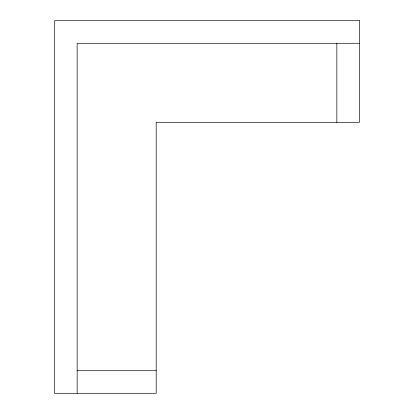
<?xml version="1.0" encoding="UTF-8"?>
<svg xmlns="http://www.w3.org/2000/svg" width="414" height="414" viewBox="0 0 414 414"><rect width="100%" height="100%" fill="white"/><g stroke="black" fill="none" stroke-linecap="round" stroke-linejoin="round"><path stroke-width="0.62" d="M359.43 43.284L77.154 43.284L77.154 393.3M77.154 370.716L156.192 370.716M336.846 43.284L336.846 122.316M359.43 20.7L54.57 20.7L54.57 393.3L156.192 393.3L156.192 122.316L359.43 122.316L359.43 20.7"/></g></svg>
